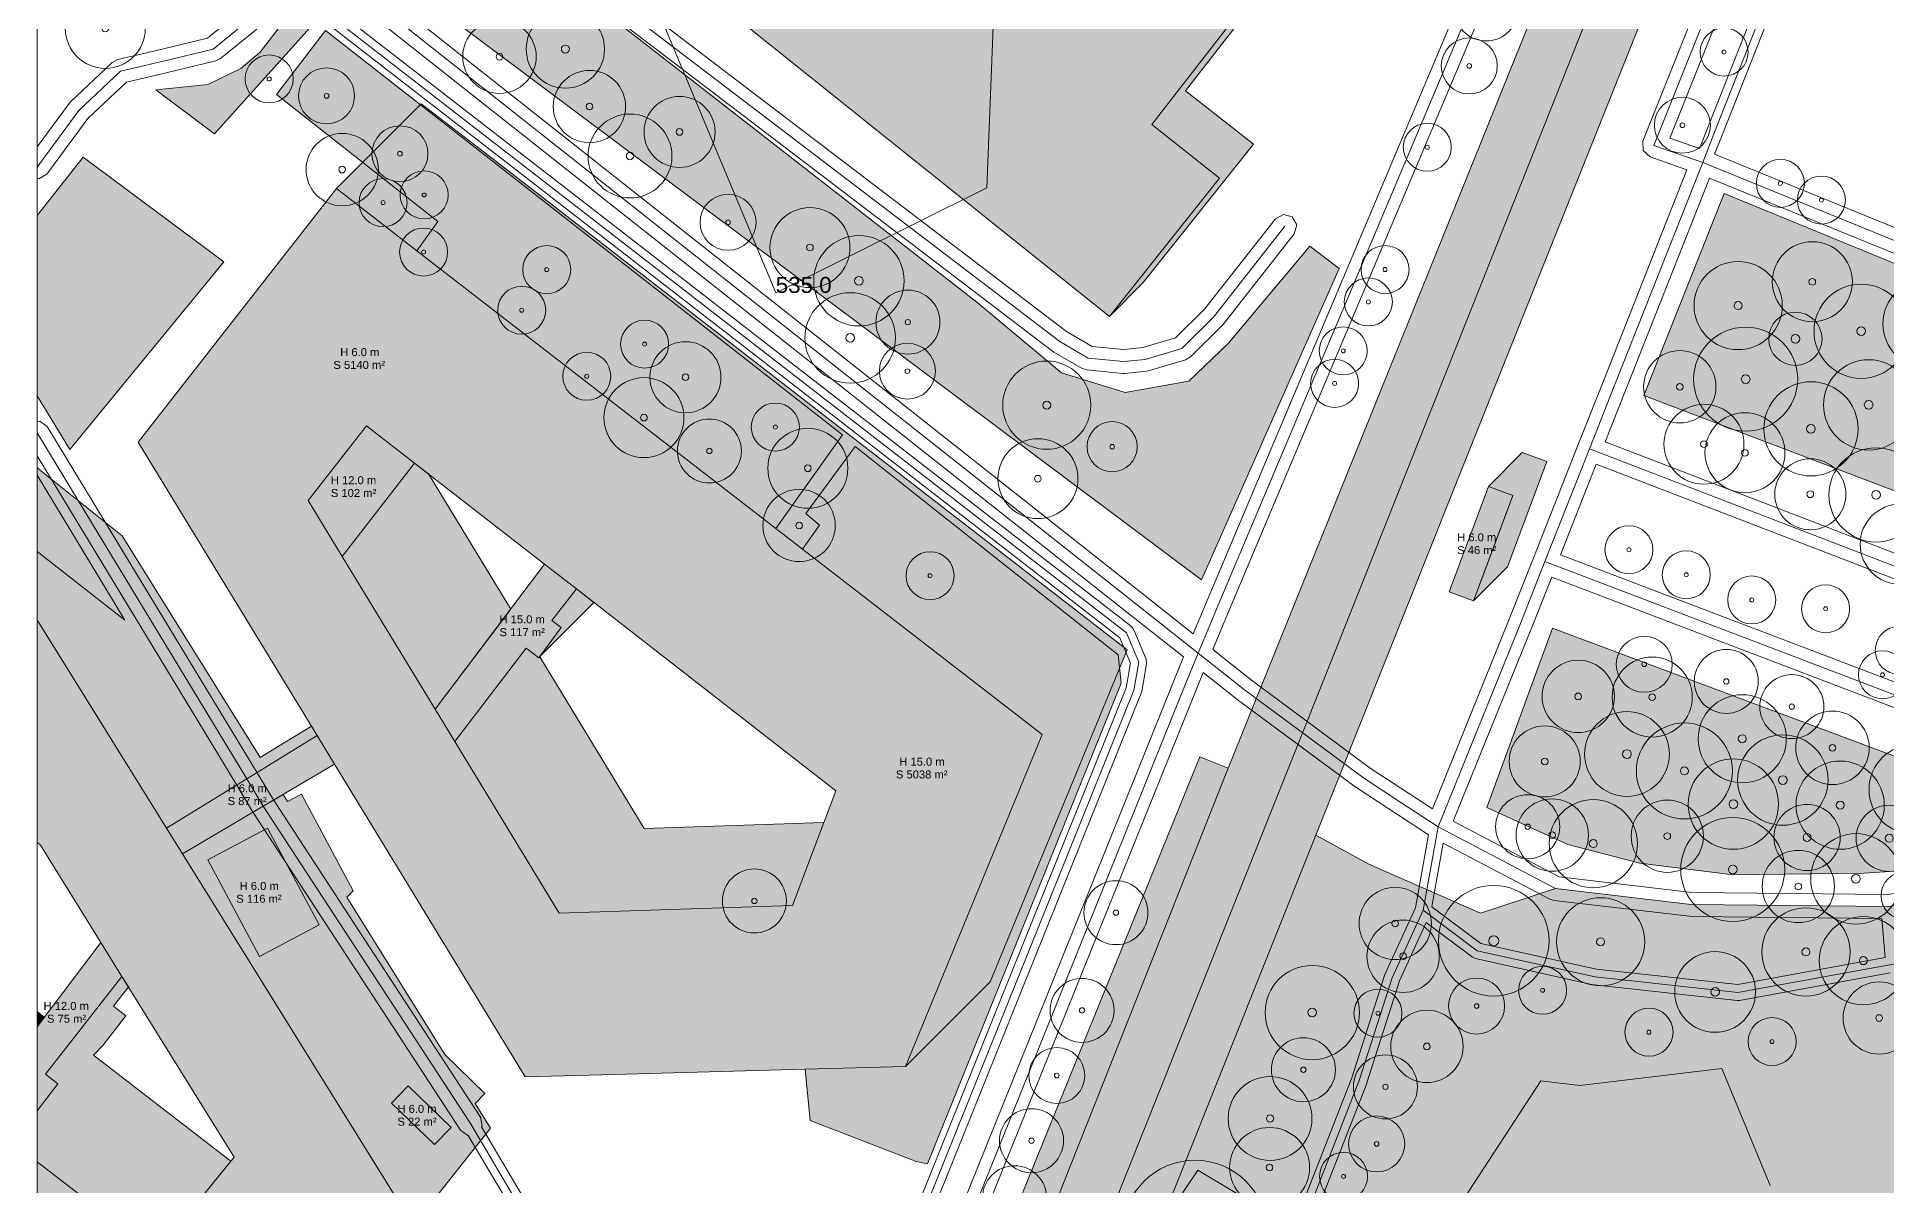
# Model space of a CAD drawing. Header units: metres. Extents: x -4 to 1086, y -7 to 929.
# Drawn here: x 0 to 231.2, y 273.7 to 417.3 of the extents above; entities that cross this region are included whole.
import ezdxf

# ---------------------------------------------------------------- set-up
doc = ezdxf.new("R2010")
doc.units = ezdxf.units.M
doc.header["$MEASUREMENT"] = 0
for name, color, linetype, lineweight, true_color in [('TPX_BUILDING_AREAS_TEXT', 7, 'CONTINUOUS', 0, 0x000000), ('TPX_BUILDING_HEIGHTS_TEXT', 7, 'CONTINUOUS', 0, 0x000000), ('TPX_BUILDINGS', 7, 'CONTINUOUS', 0, 0x000000), ('TPX_BUILDINGS_HATCH', 7, 'CONTINUOUS', 0, 0xf0f0f0), ('TPX_BUILDINGS_SHADOWS_HATCH', 7, 'CONTINUOUS', 0, 0x000000), ('TPX_BUILDINGS_SHADOWS_OUTLINES', 7, 'CONTINUOUS', 0, 0x000000), ('TPX_CONTOUR_LINES_5M', 7, 'CONTINUOUS', 0, 0x969696), ('TPX_CONTOUR_LINES_5M_TEXT', 7, 'CONTINUOUS', 0, 0x000000), ('TPX_FRAME_PROJECT', 7, 'CONTINUOUS', 0, 0x000000), ('TPX_ROADS_AXES', 7, 'CONTINUOUS', 0, 0x323232), ('TPX_ROADS_CONTOURS', 7, 'CONTINUOUS', 0, 0x646464), ('TPX_VEGETATION_GREEN_SPACES', 7, 'CONTINUOUS', 0, 0x58ba48), ('TPX_VEGETATION_GREEN_SPACES_HATCH', 7, 'CONTINUOUS', 0, 0x58ba48), ('TPX_VEGETATION_TREES_INDIVIDUAL', 7, 'CONTINUOUS', 0, 0x136734), ('TPX_WATERWAYS', 7, 'CONTINUOUS', 0, 0x7aafdf), ('TPX_WATERWAYS_HATCH', 7, 'CONTINUOUS', 0, 0x7aafdf)]:
    doc.layers.add(name, color=color, linetype=linetype, lineweight=lineweight, true_color=true_color)
doc.styles.add('TPX_TEXTE', font='arial.ttf')

# ---------------------------------------------------------------- blocks, each defined once
blk = doc.blocks.new('TREETR003_CR035')
at = {"layer": 'TPX_VEGETATION_TREES_INDIVIDUAL'}
for radius in [3.5, 0.292]:
    blk.add_circle((0, 0, 0.04), radius, dxfattribs=at)
blk = doc.blocks.new('TREETR008_CR090')
at = {"layer": 'TPX_VEGETATION_TREES_INDIVIDUAL'}
for radius in [9, 0.75]:
    blk.add_circle((0, 0, 0.04), radius, dxfattribs=at)
blk = doc.blocks.new('TREETR003_CR030')
at = {"layer": 'TPX_VEGETATION_TREES_INDIVIDUAL'}
for radius in [3, 0.25]:
    blk.add_circle((0, 0, 0.04), radius, dxfattribs=at)
blk = doc.blocks.new('TREETR005_CR055')
at = {"layer": 'TPX_VEGETATION_TREES_INDIVIDUAL'}
for radius in [5.51, 0.5]:
    blk.add_circle((0, 0, 0.04), radius, dxfattribs=at)
blk = doc.blocks.new('TREETR004_CR044')
at = {"layer": 'TPX_VEGETATION_TREES_INDIVIDUAL'}
for radius in [4.44, 0.417]:
    blk.add_circle((0, 0, 0.04), radius, dxfattribs=at)
blk = doc.blocks.new('TREETR004_CR046')
at = {"layer": 'TPX_VEGETATION_TREES_INDIVIDUAL'}
for radius in [4.59, 0.417]:
    blk.add_circle((0, 0, 0.04), radius, dxfattribs=at)
blk = doc.blocks.new('TREETR005_CR057')
at = {"layer": 'TPX_VEGETATION_TREES_INDIVIDUAL'}
for radius in [5.65, 0.542]:
    blk.add_circle((0, 0, 0.04), radius, dxfattribs=at)
blk = doc.blocks.new('TREETR006_CR069')
at = {"layer": 'TPX_VEGETATION_TREES_INDIVIDUAL'}
for radius in [6.91, 0.625]:
    blk.add_circle((0, 0, 0.04), radius, dxfattribs=at)
blk = doc.blocks.new('TREETR003_CR031')
at = {"layer": 'TPX_VEGETATION_TREES_INDIVIDUAL'}
for radius in [3.13, 0.292]:
    blk.add_circle((0, 0, 0.04), radius, dxfattribs=at)
blk = doc.blocks.new('TREETR005_CR059')
at = {"layer": 'TPX_VEGETATION_TREES_INDIVIDUAL'}
for radius in [5.89, 0.542]:
    blk.add_circle((0, 0, 0.04), radius, dxfattribs=at)
blk = doc.blocks.new('TREETR005_CR033')
at = {"layer": 'TPX_VEGETATION_TREES_INDIVIDUAL'}
for radius in [3.33, 0.542]:
    blk.add_circle((0, 0, 0.04), radius, dxfattribs=at)
blk = doc.blocks.new('TREETR003_CR040')
at = {"layer": 'TPX_VEGETATION_TREES_INDIVIDUAL'}
for radius in [4, 0.333]:
    blk.add_circle((0, 0, 0.04), radius, dxfattribs=at)
blk = doc.blocks.new('TREETR004_CR050')
at = {"layer": 'TPX_VEGETATION_TREES_INDIVIDUAL'}
for radius in [5, 0.417]:
    blk.add_circle((0, 0, 0.04), radius, dxfattribs=at)
blk = doc.blocks.new('TREETR005_CR053')
at = {"layer": 'TPX_VEGETATION_TREES_INDIVIDUAL'}
for radius in [5.3, 0.542]:
    blk.add_circle((0, 0, 0.04), radius, dxfattribs=at)
blk = doc.blocks.new('TREETR005_CR051')
at = {"layer": 'TPX_VEGETATION_TREES_INDIVIDUAL'}
for radius in [5.05, 0.542]:
    blk.add_circle((0, 0, 0.04), radius, dxfattribs=at)
blk = doc.blocks.new('TREETR005_CR041')
at = {"layer": 'TPX_VEGETATION_TREES_INDIVIDUAL'}
for radius in [4.14, 0.5]:
    blk.add_circle((0, 0, 0.04), radius, dxfattribs=at)
blk = doc.blocks.new('TREETR005_CR052')
at = {"layer": 'TPX_VEGETATION_TREES_INDIVIDUAL'}
for radius in [5.24, 0.458]:
    blk.add_circle((0, 0, 0.04), radius, dxfattribs=at)
blk = doc.blocks.new('TREETR004_CR045')
at = {"layer": 'TPX_VEGETATION_TREES_INDIVIDUAL'}
for radius in [4.52, 0.417]:
    blk.add_circle((0, 0, 0.04), radius, dxfattribs=at)
blk = doc.blocks.new('TREETR005_CR060')
at = {"layer": 'TPX_VEGETATION_TREES_INDIVIDUAL'}
for radius in [6, 0.5]:
    blk.add_circle((0, 0, 0.04), radius, dxfattribs=at)
blk = doc.blocks.new('TREETR005_CR049')
at = {"layer": 'TPX_VEGETATION_TREES_INDIVIDUAL'}
for radius in [4.89, 0.5]:
    blk.add_circle((0, 0, 0.04), radius, dxfattribs=at)
blk = doc.blocks.new('TREETR005_CR065')
at = {"layer": 'TPX_VEGETATION_TREES_INDIVIDUAL'}
for radius in [6.5, 0.542]:
    blk.add_circle((0, 0, 0.04), radius, dxfattribs=at)

msp = doc.modelspace()

# ---------------------------------------------------------------- hatches: boundary and pattern name
at = {"layer": 'TPX_BUILDINGS_HATCH'}
h = msp.add_hatch(color=256, dxfattribs=at)
h.paths.add_polyline_path([(67.94, 463.36), (54.45, 446.09), (134, 382.35), (147.78, 399.65), (139.29, 406.32), (157.02, 429.18), (164.94, 422.52), (177.94, 439.44), (98.76, 502.15), (85.72, 486.03), (87.64, 483.88), (70.67, 461.4), (67.94, 463.36)])
h.paths.add_polyline_path([(92.69, 443.85), (109.83, 465.68), (142.44, 440.31), (125.29, 418.49), (92.69, 443.85)], flags=16)
h = msp.add_hatch(color=256, dxfattribs=at)
h.paths.add_polyline_path([(37.41, 398.34), (12.66, 366.62), (35, 329.93), (37.17, 326.38), (60.99, 287.26), (70.56, 287.52), (95.98, 288.22), (108.51, 288.57), (125.6, 330.06), (95.64, 353.25), (92.33, 355.82), (47.48, 390.55), (37.41, 398.34)])
h.paths.add_polyline_path([(38.14, 352.33), (47.19, 363.99), (63.43, 351.36), (67.4, 348.27), (99.81, 323.03), (94.39, 308.7), (65.26, 307.72), (52.22, 329.19), (49.75, 333.23), (38.14, 352.33)], flags=16)
h = msp.add_hatch(color=256, dxfattribs=at)
h.paths.add_polyline_path([(37.41, 398.34), (12.66, 366.62), (35, 329.93), (37.17, 326.38), (60.99, 287.26), (70.56, 287.52), (95.98, 288.22), (108.51, 288.57), (125.6, 330.06), (95.64, 353.25), (92.33, 355.82), (47.48, 390.55), (37.41, 398.34)])
h.paths.add_polyline_path([(33.88, 359.33), (41.18, 368.68), (47.19, 363.99), (63.43, 351.36), (67.4, 348.27), (99.81, 323.03), (94.39, 308.7), (65.26, 307.72), (52.22, 329.19), (49.75, 333.23), (38.14, 352.33), (33.88, 359.33)], flags=16)
for points in [[(41.18, 368.68), (33.88, 359.33), (38.14, 352.33), (47.19, 363.99), (41.18, 368.68)], [(181.36, 361.08), (176.47, 347.9), (179.51, 346.79), (184.41, 359.95), (181.36, 361.08)], [(63.43, 351.36), (49.75, 333.23), (52.22, 329.19), (61.11, 340.85), (62.69, 339.68), (65.5, 343.45), (64.33, 344.31), (67.4, 348.27), (63.43, 351.36)], [(63.43, 351.36), (49.75, 333.23), (52.22, 329.19), (61.11, 340.85), (62.69, 339.68), (65.5, 343.45), (64.33, 344.31), (67.4, 348.27), (63.43, 351.36)], [(0, 276.64), (0, 249.18), (18.13, 234.97), (46.06, 270.26), (18.17, 315.16), (16.19, 318.35), (0.05, 344.31), (0, 344.35), (0, 316.56), (0.43, 316.24), (7.98, 304.05), (10.59, 299.84), (24.62, 277.23), (14.84, 265.19), (0, 276.64)], [(0, 276.64), (0, 249.18), (18.13, 234.97), (46.06, 270.26), (18.17, 315.16), (16.19, 318.35), (0.05, 344.31), (0, 344.35), (0, 316.56), (0.43, 316.24), (7.98, 304.05), (10.59, 299.84), (24.62, 277.23), (14.84, 265.19), (0, 276.64)], [(26.23, 324.53), (16.19, 318.35), (18.17, 315.16), (28.27, 321.13), (37.17, 326.38), (35, 329.93), (26.23, 324.53)], [(26.23, 324.53), (16.19, 318.35), (18.17, 315.16), (28.27, 321.13), (37.17, 326.38), (35, 329.93), (26.23, 324.53)], [(28.79, 318.37), (21.35, 314.41), (27.8, 302.31), (35.25, 306.27), (28.79, 318.37)], [(0, 293.52), (0, 283.01), (2.61, 286.42), (1.06, 287.61), (10.59, 299.84), (7.98, 304.05), (0, 293.52)], [(0, 293.52), (0, 283.01), (2.61, 286.42), (1.06, 287.61), (10.59, 299.84), (7.98, 304.05), (0, 293.52)], [(46.38, 286.14), (44.3, 284), (49.67, 278.81), (51.74, 280.95), (46.38, 286.14)]]:
    msp.add_hatch(color=256, dxfattribs=at).paths.add_polyline_path(points)
at = {"layer": 'TPX_BUILDINGS_SHADOWS_HATCH'}
for points in [[(137.71, 387.01), (134, 382.35), (138.24, 386.59), (152.03, 403.89), (143.53, 410.56), (157.59, 428.69), (157.02, 429.18), (139.29, 406.32), (147.78, 399.65), (137.71, 387.01)], [(48.02, 408.94), (37.41, 398.34), (47.48, 390.55), (92.33, 355.82), (95.64, 353.25), (125.6, 330.06), (108.51, 288.57), (119.11, 299.17), (136.21, 340.66), (106.25, 363.86), (102.94, 366.43), (58.09, 401.16), (48.02, 408.94)], [(181.41, 351.89), (179.51, 346.79), (183.75, 351.03), (188.65, 364.19), (185.6, 365.32), (181.36, 361.08), (184.41, 359.95), (181.41, 351.89)], [(0, 363.4), (0, 344.35), (0.05, 344.31), (16.19, 318.35), (26.23, 324.53), (35, 329.93), (34.28, 331.11), (30.47, 328.77), (27.9, 327.18), (26.79, 328.95), (10.66, 354.91), (0, 363.4)], [(47.19, 363.99), (38.14, 352.33), (49.75, 333.23), (59.19, 345.75), (48.92, 362.65), (47.19, 363.99)], [(61.11, 340.85), (52.22, 329.19), (65.26, 307.72), (94.39, 308.7), (98.32, 319.08), (75.87, 318.33), (62.82, 339.79), (62.91, 339.91), (69.58, 346.58), (67.4, 348.27), (64.33, 344.31), (65.5, 343.45), (62.69, 339.68), (61.11, 340.85)], [(0, 283.01), (0, 276.64), (14.84, 265.19), (24.22, 276.75), (7.05, 289.99), (8.24, 291.18), (11.1, 294.91), (9.54, 296.1), (11.42, 298.51), (10.59, 299.84), (1.06, 287.61), (2.61, 286.42), (0, 283.01)], [(0, 295.43), (0, 293.52), (0.91, 294.72), (0, 295.43)]]:
    msp.add_hatch(color=256, dxfattribs=at).paths.add_polyline_path(points)
h = msp.add_hatch(color=256, dxfattribs=at)
h.paths.add_polyline_path([(21.83, 239.64), (18.13, 234.97), (28.74, 245.57), (56.67, 280.86), (54.76, 283.93), (55.98, 285.2), (50.96, 290.05), (38.72, 309.75), (39.49, 310.51), (33.04, 322.61), (31.3, 321.69), (30.75, 322.59), (28.27, 321.13), (18.17, 315.16), (46.06, 270.26), (21.83, 239.64)])
h.paths.add_polyline_path([(21.35, 314.41), (28.79, 318.37), (35.25, 306.27), (27.8, 302.31), (21.35, 314.41)], flags=16)
h.paths.add_polyline_path([(44.3, 284), (46.38, 286.14), (51.74, 280.95), (49.67, 278.81), (44.3, 284)], flags=16)
at = {"layer": 'TPX_VEGETATION_GREEN_SPACES_HATCH'}
for points in [[(51.13, 435.84), (41, 432.01), (41.2, 427.51), (145.5, 349.4), (162.7, 388.33), (159.05, 391.11), (148.84, 378.96), (143.92, 374.27), (135.99, 372.82), (128.01, 375.28), (117.45, 384.14), (51.13, 435.84)], [(21.35, 411.33), (14.85, 410.66), (22.18, 405.16), (34.85, 419.27), (32.79, 420.02), (30.56, 418.86), (27.88, 415.37), (25.49, 413.34), (21.35, 411.33)], [(36.06, 418.1), (29.94, 410.11), (50.07, 394.2), (47.48, 390.55), (92.33, 355.82), (100.66, 367.54), (36.06, 418.1)], [(0, 394.97), (0, 372.4), (4.1, 365.7), (23.35, 389.15), (5.77, 402.25), (0, 394.97)], [(189.37, 343.37), (181.18, 320.96), (191.27, 316.34), (200.28, 313.99), (211.94, 312.55), (228.32, 312.72), (243.11, 313.69), (265.99, 318), (275.64, 320.87), (292.88, 363.99), (210.82, 397.72), (200.8, 372.46), (277.36, 343.34), (274.37, 334.87), (266.57, 337.87), (261.58, 323.8), (258.03, 325.15), (255.68, 318.53), (189.37, 343.37)], [(97.78, 356.25), (95.64, 353.25), (125.6, 330.06), (108.51, 288.57), (95.98, 288.22), (96.6, 281.8), (109.85, 276.67), (111.26, 276.41), (135.46, 336.48), (135.11, 340.05), (102.25, 366.1), (96.06, 357.71), (97.78, 356.25)], [(0, 362.48), (0, 352.96), (10.98, 344.37), (0, 362.48)], [(0, 26.12), (0, 6.68), (18.1, 25.17), (23.49, 30.09), (24.86, 31.35), (42.51, 60.21), (54.87, 88.09), (60.82, 103.94), (148.83, 325.85), (145.31, 327.3), (57.04, 110.09), (50.6, 92.38), (45.13, 83.99), (12.37, 41.35), (0, 26.12)], [(150.84, 166.78), (119.97, 109.17), (122.46, 83.55), (130.16, 92.27), (154.74, 120.07), (170.86, 166.84), (171.46, 176.04), (177.68, 182.36), (184.82, 177.44), (192.77, 175.07), (197.31, 167.87), (193.1, 156.92), (205.76, 164.72), (201.56, 181.62), (196.83, 198.02), (189.95, 202.68), (193.85, 208.01), (188.84, 220.33), (187.36, 227.24), (200.23, 230.95), (208.41, 227.29), (203.72, 219.93), (208.83, 217.58), (220.39, 218.23), (227.83, 216.63), (218.19, 229.76), (210.83, 237.74), (209.58, 242.86), (211.41, 245.91), (220.43, 248.38), (215.64, 258.13), (209.3, 266.12), (216.56, 273.71), (210.54, 288.33), (192.8, 286.21), (187.93, 286.76), (178.28, 272.04), (170.21, 260.1), (167.79, 249.14), (162.59, 241.53), (155.34, 235.47), (157.01, 222.16), (153.63, 217.34), (165.39, 212.12), (172.06, 212.31), (176.09, 203.58), (169.58, 194.2), (160.33, 193.26), (168.46, 183.48), (166.05, 173.79), (150.84, 166.78)]]:
    msp.add_hatch(color=256, dxfattribs=at).paths.add_polyline_path(points)
h = msp.add_hatch(color=256, dxfattribs=at)
h.paths.add_polyline_path([(33.89, 10.91), (33.34, 3.55), (34.02, 0), (49.48, 0), (50.03, 0.4), (61.23, 7.98), (74.56, 11.59), (91.82, 48.46), (104.25, 65.93), (115.27, 64.79), (115.67, 53.43), (105.24, 37.05), (117.06, 11.13), (120.79, 7.07), (126.58, 5.03), (136.67, 7.75), (149.86, 12.48), (167.92, 20.99), (293.88, 29.68), (286.66, 99.9), (287.17, 111.39), (288.47, 121.36), (291.24, 130.22), (295.99, 137.79), (386.21, 257.79), (392.54, 261.86), (356.25, 287.93), (337.35, 301.35), (318.81, 309.95), (299.24, 314.53), (275.88, 315.77), (263.65, 313.74), (231.38, 308.56), (206.68, 308.84), (189.75, 310.81), (180.38, 307.75), (166.44, 313.86), (159.79, 317.5), (102.89, 174.98), (64.45, 80.17), (55.82, 59.81), (54.46, 54.17), (47.94, 38.05), (40.51, 23.37), (39.78, 21.99), (33.89, 10.91)])
h.paths.add_polyline_path([(119.97, 109.17), (150.84, 166.78), (166.05, 173.79), (168.46, 183.48), (160.33, 193.26), (169.58, 194.2), (176.09, 203.58), (172.06, 212.31), (165.39, 212.12), (153.63, 217.34), (157.01, 222.16), (155.34, 235.47), (162.59, 241.53), (167.79, 249.14), (170.21, 260.1), (178.28, 272.04), (187.93, 286.76), (192.8, 286.21), (210.54, 288.33), (216.56, 273.71), (209.3, 266.12), (215.64, 258.13), (220.43, 248.38), (211.41, 245.91), (209.58, 242.86), (210.83, 237.74), (218.19, 229.76), (227.83, 216.63), (220.39, 218.23), (208.83, 217.58), (203.72, 219.93), (208.41, 227.29), (200.23, 230.95), (187.36, 227.24), (188.84, 220.33), (193.85, 208.01), (189.95, 202.68), (196.83, 198.02), (201.56, 181.62), (205.76, 164.72), (193.1, 156.92), (197.31, 167.87), (192.77, 175.07), (184.82, 177.44), (177.68, 182.36), (171.46, 176.04), (170.86, 166.84), (154.74, 120.07), (130.16, 92.27), (122.46, 83.55), (119.97, 109.17)], flags=16)
at = {"layer": 'TPX_WATERWAYS_HATCH'}
msp.add_hatch(color=256, dxfattribs=at).paths.add_polyline_path([(42.51, 60.21), (24.86, 31.35), (36.45, 25.45), (40.51, 23.37), (47.94, 38.05), (54.46, 54.17), (55.82, 59.81), (64.45, 80.17), (102.89, 174.98), (159.79, 317.5), (176.97, 360.53), (316.23, 709), (316.62, 714.91), (320.37, 723.45), (312.43, 726.69), (307.37, 718.47), (148.83, 325.85), (60.82, 103.94), (54.87, 88.09), (42.51, 60.21)])

# ---------------------------------------------------------------- linework, layer by layer
at = {"layer": 'TPX_BUILDINGS', "elevation": 0.04}
for points in [[(67.94, 463.36), (54.45, 446.09), (134, 382.35), (147.78, 399.65), (139.29, 406.32), (157.02, 429.18), (164.94, 422.52), (177.94, 439.44), (98.76, 502.15), (85.72, 486.03), (87.64, 483.88), (70.67, 461.4)], [(37.41, 398.34), (12.66, 366.62), (35, 329.93), (37.17, 326.38), (60.99, 287.26), (70.56, 287.52), (95.98, 288.22), (108.51, 288.57), (125.6, 330.06), (95.64, 353.25), (92.33, 355.82), (47.48, 390.55)], [(37.41, 398.34), (12.66, 366.62), (35, 329.93), (37.17, 326.38), (60.99, 287.26), (70.56, 287.52), (95.98, 288.22), (108.51, 288.57), (125.6, 330.06), (95.64, 353.25), (92.33, 355.82), (47.48, 390.55)], [(41.18, 368.68), (33.88, 359.33), (38.14, 352.33), (47.19, 363.99)], [(33.88, 359.33), (41.18, 368.68), (47.19, 363.99), (63.43, 351.36), (67.4, 348.27), (99.81, 323.03), (94.39, 308.7), (65.26, 307.72), (52.22, 329.19), (49.75, 333.23), (38.14, 352.33)], [(38.14, 352.33), (47.19, 363.99), (63.43, 351.36), (67.4, 348.27), (99.81, 323.03), (94.39, 308.7), (65.26, 307.72), (52.22, 329.19), (49.75, 333.23)], [(181.36, 361.08), (176.47, 347.9), (179.51, 346.79), (184.41, 359.95)], [(63.43, 351.36), (49.75, 333.23), (52.22, 329.19), (61.11, 340.85), (62.69, 339.68), (65.5, 343.45), (64.33, 344.31), (67.4, 348.27)], [(63.43, 351.36), (49.75, 333.23), (52.22, 329.19), (61.11, 340.85), (62.69, 339.68), (65.5, 343.45), (64.33, 344.31), (67.4, 348.27)], [(0, 276.64), (0, 249.18), (18.13, 234.97), (46.06, 270.26), (18.17, 315.16), (16.19, 318.35), (0.05, 344.31), (0, 344.35), (0, 316.56), (0.43, 316.24), (7.98, 304.05), (10.59, 299.84), (24.62, 277.23), (14.84, 265.19)], [(0, 276.64), (0, 249.18), (18.13, 234.97), (46.06, 270.26), (18.17, 315.16), (16.19, 318.35), (0.05, 344.31), (0, 344.35), (0, 316.56), (0.43, 316.24), (7.98, 304.05), (10.59, 299.84), (24.62, 277.23), (14.84, 265.19)], [(26.23, 324.53), (16.19, 318.35), (18.17, 315.16), (28.27, 321.13), (37.17, 326.38), (35, 329.93)], [(26.23, 324.53), (16.19, 318.35), (18.17, 315.16), (28.27, 321.13), (37.17, 326.38), (35, 329.93)], [(28.79, 318.37), (21.35, 314.41), (27.8, 302.31), (35.25, 306.27)], [(0, 293.52), (0, 283.01), (2.61, 286.42), (1.06, 287.61), (10.59, 299.84), (7.98, 304.05)], [(0, 293.52), (0, 283.01), (2.61, 286.42), (1.06, 287.61), (10.59, 299.84), (7.98, 304.05)], [(46.38, 286.14), (44.3, 284), (49.67, 278.81), (51.74, 280.95)]]:
    msp.add_lwpolyline(points, close=True, dxfattribs=at)
at = {"layer": 'TPX_BUILDINGS_SHADOWS_OUTLINES', "elevation": 0.04}
for points in [[(137.71, 387.01), (134, 382.35), (138.24, 386.59), (152.03, 403.89), (143.53, 410.56), (157.59, 428.69), (157.02, 429.18), (139.29, 406.32), (147.78, 399.65)], [(48.02, 408.94), (37.41, 398.34), (47.48, 390.55), (92.33, 355.82), (95.64, 353.25), (125.6, 330.06), (108.51, 288.57), (119.11, 299.17), (136.21, 340.66), (106.25, 363.86), (102.94, 366.43), (58.09, 401.16)], [(181.41, 351.89), (179.51, 346.79), (183.75, 351.03), (188.65, 364.19), (185.6, 365.32), (181.36, 361.08), (184.41, 359.95)], [(0, 363.4), (0, 344.35), (0.05, 344.31), (16.19, 318.35), (26.23, 324.53), (35, 329.93), (34.28, 331.11), (30.47, 328.77), (27.9, 327.18), (26.79, 328.95), (10.66, 354.91)], [(47.19, 363.99), (38.14, 352.33), (49.75, 333.23), (59.19, 345.75), (48.92, 362.65)], [(61.11, 340.85), (52.22, 329.19), (65.26, 307.72), (94.39, 308.7), (98.32, 319.08), (75.87, 318.33), (62.82, 339.79), (62.91, 339.91), (69.58, 346.58), (67.4, 348.27), (64.33, 344.31), (65.5, 343.45), (62.69, 339.68)], [(21.83, 239.64), (18.13, 234.97), (28.74, 245.57), (56.67, 280.86), (54.76, 283.93), (55.98, 285.2), (50.96, 290.05), (38.72, 309.75), (39.49, 310.51), (33.04, 322.61), (31.3, 321.69), (30.75, 322.59), (28.27, 321.13), (18.17, 315.16), (46.06, 270.26)], [(21.35, 314.41), (28.79, 318.37), (35.25, 306.27), (27.8, 302.31)], [(0, 283.01), (0, 276.64), (14.84, 265.19), (24.22, 276.75), (7.05, 289.99), (8.24, 291.18), (11.1, 294.91), (9.54, 296.1), (11.42, 298.51), (10.59, 299.84), (1.06, 287.61), (2.61, 286.42)], [(0, 295.43), (0, 293.52), (0.91, 294.72)], [(44.3, 284), (46.38, 286.14), (51.74, 280.95), (49.67, 278.81)]]:
    msp.add_lwpolyline(points, close=True, dxfattribs=at)
at = {"layer": 'TPX_CONTOUR_LINES_5M', "elevation": 0.05}
for points in [[(92.31, 484.48), (74.49, 463.21), (72.3, 433.33), (92.31, 385.28), (118.68, 398.41), (121.22, 463.21), (92.31, 484.48)], [(570.36, 433.33), (604.29, 343.67), (595.77, 313.79), (567.03, 302.97), (540.65, 260.84), (514.28, 276.24), (437.57, 283.9), (276.92, 125.76), (239.56, 194.25), (224.17, 208.34), (197.8, 206.92), (181.13, 254.02), (145.05, 275.59), (110.53, 224.13), (171.43, 200.39), (197.8, 168.04), (197.8, 139.28), (171.43, 134.47), (145.05, 158.29), (109.11, 104.6), (107.72, 44.83), (92.31, 30.8), (39.56, 22), (0, 29)]]:
    msp.add_lwpolyline(points, dxfattribs=at)
at = {"layer": 'TPX_FRAME_PROJECT', "elevation": 0}
msp.add_lwpolyline([(0, 0), (1081.31, 0), (1081.31, 926.42), (0, 926.42)], close=True, dxfattribs=at)
at = {"layer": 'TPX_ROADS_AXES', "elevation": 0.03}
for points in [[(247.74, 717.59), (233.97, 698.84), (202.85, 658.52), (158.2, 600.67), (105.94, 537.1), (93.07, 519.28), (53.34, 468.65), (49.17, 462.63), (47.52, 457.95), (46.39, 453.77), (45.7, 449.09), (44.09, 443.06), (39.42, 435.26), (33.69, 428.38), (30.67, 424.61), (26.51, 419.42), (22, 415.77), (15.97, 414.28), (10.43, 413.02), (5.23, 408.09), (0, 401.01)], [(202.05, 403.71), (249.46, 522.34), (279.44, 597.39), (315.78, 688.34), (321.05, 687.02)], [(208.14, 401.6), (209.55, 405.18), (255.02, 520.25), (284.07, 592.4), (285.18, 595.14)], [(145.08, 340.25), (147.6, 346.23), (187.52, 440.97), (202.91, 480.53), (206.38, 485.57)], [(145.08, 340.25), (137.11, 346.56), (33.69, 428.38), (20.66, 437.51), (5.54, 448.64), (0.07, 452.65)], [(2.15, 444.28), (26.44, 427.87), (30.67, 424.61), (136.14, 342.79), (137.67, 339.1), (137.05, 335.62), (108.23, 263.96), (101.37, 246.9), (96.58, 234.9), (85.98, 208.32), (68.22, 163.84), (62.5, 149.49), (55.66, 133.59), (52.15, 125.38), (43.39, 105.73), (41.13, 101.57), (39.02, 98.12), (36.42, 92.96), (33.09, 86.85), (0, 43.48)], [(155.92, 393.61), (147.02, 382.26), (143.07, 378.35), (138.48, 376.97), (135.77, 376.71), (131.37, 377.14), (127.82, 379.19), (44.09, 443.06)], [(208.14, 401.6), (202.05, 403.71)], [(175.08, 318.53), (185.36, 343.95), (188.42, 351.69), (193.99, 365.8), (197.17, 373.84), (208.14, 401.6), (282.07, 371.46), (296.69, 365.5)], [(0, 367.8), (26.23, 324.53), (28.27, 321.13), (54.16, 281.43)], [(282.66, 331.68), (274.37, 334.87), (266.57, 337.87), (193.99, 365.8)], [(188.42, 351.69), (253.32, 326.95), (258.03, 325.15), (261.58, 323.8), (266.57, 337.87)], [(0, 31.63), (3.34, 35.56), (13.59, 50.36), (43.94, 94.29), (50.4, 108.02), (59.47, 131.37), (113.38, 261.62), (143.11, 335.37), (145.08, 340.25)], [(275.88, 315.77), (263.65, 313.74), (231.38, 308.56), (206.68, 308.84), (189.75, 310.81), (175.08, 318.53), (170.41, 321.59), (165.74, 324.65), (150.87, 335.67), (145.08, 340.25)], [(158.09, 268.58), (165.23, 286.83), (169.33, 299.65), (173.2, 308.1), (175.08, 318.53)], [(232.2, 301.39), (212.55, 297.81), (194.69, 299.77), (179.97, 303.02), (173.2, 308.1)], [(54.16, 281.43), (62.92, 266.61)]]:
    msp.add_lwpolyline(points, dxfattribs=at)
at = {"layer": 'TPX_ROADS_CONTOURS', "elevation": 0.03}
for points in [[(247.69, 521.94), (200.66, 404.26), (200.69, 403.08), (201.56, 402.29), (206.17, 400.69), (195.78, 374.39), (192.6, 366.35), (187.02, 352.24), (183.97, 344.5), (174.38, 320.79), (166.6, 325.88), (151.78, 336.86), (146.91, 340.72), (148.98, 345.64), (188.91, 440.39)], [(44.52, 440.85), (126.91, 378), (127.07, 377.89), (130.62, 375.84), (131.23, 375.65), (135.63, 375.22), (135.92, 375.22), (138.63, 375.48), (138.91, 375.54), (143.5, 376.91), (144.13, 377.28), (148.08, 381.19), (148.21, 381.33), (157.1, 392.68), (157.41, 393.79), (156.85, 394.79), (155.74, 395.1), (154.74, 394.53), (145.9, 383.26), (142.28, 379.68), (138.19, 378.45), (135.77, 378.22), (131.84, 378.6), (128.65, 380.44), (45.8, 443.65)], [(185.71, 440.52), (146.22, 346.81), (144.46, 342.66), (138.04, 347.74), (35.83, 428.6)], [(31.23, 422.91), (135.32, 342.16), (136.63, 338.98), (136.09, 335.9), (107.69, 265.3)], [(25.44, 420.49), (21.31, 417.14), (15.62, 415.74), (10.1, 414.48), (9.4, 414.11), (4.2, 409.18), (4.02, 408.98), (0, 403.54), (0, 399.59), (0.22, 399.53), (1.21, 400.12), (6.36, 407.09), (11.17, 411.65), (16.3, 412.82), (22.35, 414.31), (22.94, 414.6), (27.45, 418.26)], [(63.31, 267.92), (55.56, 281.02), (55.63, 281.12), (55.42, 282.25), (29.54, 321.92), (27.51, 325.3), (1.28, 368.58), (0.36, 369.26), (0, 369.21), (0, 364.91), (24.95, 323.75), (26.98, 320.35), (27.01, 320.31), (52.91, 280.61), (53.85, 279.96), (53.87, 279.96), (61.61, 266.88)], [(114.77, 261.06), (144.5, 334.81), (145.72, 337.83), (149.93, 334.49), (149.97, 334.46), (164.85, 323.44), (164.92, 323.4), (173.88, 317.52), (172.24, 308.4), (168.42, 300.07), (168.38, 299.96), (164.28, 287.16), (157.16, 268.95)], [(159.05, 268.28), (166.16, 286.46), (166.18, 286.52), (170.26, 299.29), (173.59, 306.55), (179.37, 302.22), (179.75, 302.05), (194.47, 298.79), (194.58, 298.77), (212.44, 296.82), (212.73, 296.83), (231.58, 300.26)]]:
    msp.add_lwpolyline(points, dxfattribs=at)
for points in [[(204.03, 404.61), (250.49, 520.88), (253.72, 519.67), (208.62, 405.54), (207.74, 403.32)], [(209.62, 402.62), (210.48, 404.81), (255.59, 518.96), (275.92, 511.16), (281.81, 508.91), (308.39, 498.73), (288.28, 448.7), (270.8, 455.61), (270.04, 455.6), (269.51, 455.05), (269.52, 454.28), (270.07, 453.75), (288.07, 446.63), (299.21, 418.11), (294.67, 406.46), (275.27, 414.04), (274.51, 414.02), (273.98, 413.47), (273.99, 412.71), (274.55, 412.18), (293.94, 404.6), (282.9, 376.32), (281.69, 373.24)], [(32.48, 424.47), (33.93, 426.28), (136.18, 345.38), (143.27, 339.78), (141.72, 335.94), (112.39, 263.17), (109.52, 264.48), (137.98, 335.25), (138.04, 335.45), (138.65, 338.92), (138.59, 339.48), (137.07, 343.17), (136.76, 343.58)], [(195.94, 366.66), (198.57, 373.29), (208.98, 399.64), (281.51, 370.07), (294.73, 364.68), (284.73, 340.59), (281.83, 333.6), (274.91, 336.27), (267.11, 339.27)], [(190.37, 352.55), (194.84, 363.87), (264.67, 337), (260.68, 325.75), (253.86, 328.35)], [(176.98, 319.23), (186.75, 343.39), (189.27, 349.76), (252.79, 325.55), (261.05, 322.4), (262.21, 322.44), (263, 323.3), (267.47, 335.92), (273.83, 333.47), (280.67, 330.84), (278.74, 326.3), (274.83, 317.11), (263.41, 315.22), (231.27, 310.06), (206.78, 310.34), (190.2, 312.27)], [(174.3, 308.53), (175.73, 316.49), (189.05, 309.48), (189.58, 309.32), (206.51, 307.35), (206.67, 307.34), (230.51, 307.07), (230.96, 302.18), (212.52, 298.82), (194.85, 300.75), (180.4, 303.95)]]:
    msp.add_lwpolyline(points, close=True, dxfattribs=at)
at = {"layer": 'TPX_VEGETATION_GREEN_SPACES', "elevation": 0}
for points in [[(51.13, 435.84), (41, 432.01), (41.2, 427.51), (145.5, 349.4), (162.7, 388.33), (159.05, 391.11), (148.84, 378.96), (143.92, 374.27), (135.99, 372.82), (128.01, 375.28), (117.45, 384.14)], [(21.35, 411.33), (14.85, 410.66), (22.18, 405.16), (34.85, 419.27), (32.79, 420.02), (30.56, 418.86), (27.88, 415.37), (25.49, 413.34)], [(36.06, 418.1), (29.94, 410.11), (50.07, 394.2), (47.48, 390.55), (92.33, 355.82), (100.66, 367.54)], [(0, 394.97), (0, 372.4), (4.1, 365.7), (23.35, 389.15), (5.77, 402.25)], [(189.37, 343.37), (181.18, 320.96), (191.27, 316.34), (200.28, 313.99), (211.94, 312.55), (228.32, 312.72), (243.11, 313.69), (265.99, 318), (275.64, 320.87), (292.88, 363.99), (210.82, 397.72), (200.8, 372.46), (277.36, 343.34), (274.37, 334.87), (266.57, 337.87), (261.58, 323.8), (258.03, 325.15), (255.68, 318.53)], [(97.78, 356.25), (95.64, 353.25), (125.6, 330.06), (108.51, 288.57), (95.98, 288.22), (96.6, 281.8), (109.85, 276.67), (111.26, 276.41), (135.46, 336.48), (135.11, 340.05), (102.25, 366.1), (96.06, 357.71)], [(0, 362.48), (0, 352.96), (10.98, 344.37)], [(0, 26.12), (0, 6.68), (18.1, 25.17), (23.49, 30.09), (24.86, 31.35), (42.51, 60.21), (54.87, 88.09), (60.82, 103.94), (148.83, 325.85), (145.31, 327.3), (57.04, 110.09), (50.6, 92.38), (45.13, 83.99), (12.37, 41.35)]]:
    msp.add_lwpolyline(points, close=True, dxfattribs=at)
for points in [[(231.38, 308.56), (206.68, 308.84), (189.75, 310.81), (180.38, 307.75), (166.44, 313.86), (159.79, 317.5), (102.89, 174.98)], [(216.56, 273.71), (210.54, 288.33), (192.8, 286.21), (187.93, 286.76), (178.28, 272.04)], [(178.28, 272.04), (187.93, 286.76), (192.8, 286.21), (210.54, 288.33), (216.56, 273.71)]]:
    msp.add_lwpolyline(points, dxfattribs=at)
at = {"layer": 'TPX_WATERWAYS', "elevation": 0.01}
msp.add_lwpolyline([(398.47, 926.42), (371.08, 866.39), (328.74, 759.36), (162.28, 340.7), (108.52, 206.01), (55.4, 72.94), (36.45, 25.45)], dxfattribs=at)
msp.add_lwpolyline([(42.51, 60.21), (24.86, 31.35), (36.45, 25.45), (40.51, 23.37), (47.94, 38.05), (54.46, 54.17), (55.82, 59.81), (64.45, 80.17), (102.89, 174.98), (159.79, 317.5), (176.97, 360.53), (316.23, 709), (316.62, 714.91), (320.37, 723.45), (312.43, 726.69), (307.37, 718.47), (148.83, 325.85), (60.82, 103.94), (54.87, 88.09)], close=True, dxfattribs=at)

# ---------------------------------------------------------------- block references
at = {"layer": 'TPX_VEGETATION_TREES_INDIVIDUAL'}
for name, p in [('TREETR004_CR050', (8.53, 418.36, 0.04)), ('TREETR003_CR040', (181.09, 420.79, 0.04)), ('TREETR004_CR046', (57.79, 414.82, 0.04)), ('TREETR005_CR049', (66.02, 415.77, 0.04)), ('TREETR003_CR035', (178.97, 413.66, 0.04)), ('TREETR003_CR030', (210.82, 415.4, 0.04)), ('TREETR003_CR030', (29.01, 412.03, 0.04)), ('TREETR003_CR035', (36.18, 409.92, 0.04)), ('TREETR004_CR045', (69.03, 408.58, 0.04)), ('TREETR004_CR044', (80.29, 405.41, 0.04)), ('TREETR003_CR035', (205.6, 406.25, 0.04)), ('TREETR005_CR052', (74.1, 402.4, 0.04)), ('TREETR004_CR045', (38.14, 400.7, 0.04)), ('TREETR003_CR035', (45.35, 402.68, 0.04)), ('TREETR003_CR030', (173.73, 403.49, 0.04)), ('TREETR003_CR030', (48.38, 397.54, 0.04)), ('TREETR003_CR030', (217.85, 398.98, 0.04)), ('TREETR003_CR030', (43.24, 396.57, 0.04)), ('TREETR003_CR030', (222.97, 396.89, 0.04)), ('TREETR003_CR035', (86.35, 394.11, 0.04)), ('TREETR004_CR050', (96.59, 390.95, 0.04)), ('TREETR003_CR030', (48.31, 390.39, 0.04)), ('TREETR003_CR030', (63.7, 388.2, 0.04)), ('TREETR005_CR057', (102.71, 386.8, 0.04)), ('TREETR003_CR030', (168.45, 388.21, 0.04)), ('TREETR004_CR050', (221.84, 386.68, 0.04)), ('TREETR005_CR055', (212.57, 383.7, 0.04)), ('TREETR003_CR030', (60.57, 383.12, 0.04)), ('TREETR003_CR030', (166.36, 384.15, 0.04)), ('TREETR005_CR059', (227.94, 380.49, 0.04)), ('TREETR005_CR055', (236.17, 381.43, 0.04)), ('TREETR005_CR057', (101.61, 379.66, 0.04)), ('TREETR003_CR040', (108.82, 381.63, 0.04)), ('TREETR003_CR030', (75.93, 378.88, 0.04)), ('TREETR005_CR033', (219.72, 379.55, 0.04)), ('TREETR004_CR044', (81.03, 374.74, 0.04)), ('TREETR003_CR030', (163.22, 378.04, 0.04)), ('TREETR005_CR065', (213.51, 374.5, 0.04)), ('TREETR003_CR030', (68.7, 374.86, 0.04)), ('TREETR003_CR035', (108.76, 375.5, 0.04)), ('TREETR003_CR030', (162.15, 373.97, 0.04)), ('TREETR004_CR045', (205.28, 373.55, 0.04)), ('TREETR005_CR057', (228.88, 371.28, 0.04)), ('TREETR004_CR050', (75.84, 369.69, 0.04)), ('TREETR005_CR055', (126.18, 371.25, 0.04)), ('TREETR005_CR059', (221.67, 368.29, 0.04)), ('TREETR003_CR030', (92.26, 368.51, 0.04)), ('TREETR004_CR050', (208.3, 366.37, 0.04)), ('TREETR004_CR050', (213.42, 365.3, 0.04)), ('TREETR003_CR040', (84.02, 365.52, 0.04)), ('TREETR004_CR050', (96.32, 363.36, 0.04)), ('TREETR003_CR031', (134.35, 366.06, 0.04)), ('TREETR004_CR050', (125.07, 362.06, 0.04)), ('TREETR005_CR059', (229.8, 360.03, 0.04)), ('TREETR004_CR044', (221.59, 360.11, 0.04)), ('TREETR004_CR045', (95.23, 356.21, 0.04)), ('TREETR004_CR050', (232.82, 353.87, 0.04)), ('TREETR003_CR030', (198.93, 353.18, 0.04)), ('TREETR003_CR030', (111.6, 349.93, 0.04)), ('TREETR003_CR030', (206.09, 350.04, 0.04)), ('TREETR003_CR030', (214.27, 346.9, 0.04)), ('TREETR003_CR030', (223.5, 345.79, 0.04)), ('TREETR003_CR035', (200.84, 338.85, 0.04)), ('TREETR003_CR030', (232.7, 340.59, 0.04)), ('TREETR003_CR040', (211.09, 336.71, 0.04)), ('TREETR003_CR030', (230.61, 337.54, 0.04)), ('TREETR004_CR045', (192.59, 334.84, 0.04)), ('TREETR004_CR050', (201.83, 334.75, 0.04)), ('TREETR003_CR040', (219.28, 333.56, 0.04)), ('TREETR005_CR053', (198.68, 327.63, 0.04)), ('TREETR005_CR055', (213.08, 329.54, 0.04)), ('TREETR004_CR046', (224.36, 328.41, 0.04)), ('TREETR004_CR044', (188.4, 326.71, 0.04)), ('TREETR005_CR060', (205.85, 325.52, 0.04)), ('TREETR005_CR057', (218.16, 324.38, 0.04)), ('TREETR005_CR057', (234.58, 323.2, 0.04)), ('TREETR005_CR057', (211.97, 321.37, 0.04)), ('TREETR005_CR055', (225.32, 321.24, 0.04)), ('TREETR003_CR040', (186.27, 318.55, 0.04)), ('TREETR004_CR045', (189.34, 317.5, 0.04)), ('TREETR005_CR055', (194.47, 316.43, 0.04)), ('TREETR004_CR045', (203.72, 317.36, 0.04)), ('TREETR005_CR041', (221.18, 317.2, 0.04)), ('TREETR005_CR065', (211.89, 313.2, 0.04)), ('TREETR005_CR041', (231.45, 317.1, 0.04)), ('TREETR005_CR057', (227.29, 312.03, 0.04)), ('TREETR004_CR045', (220.09, 311.07, 0.04)), ('TREETR003_CR040', (89.64, 309.26, 0.04)), ('TREETR003_CR030', (233.43, 309.92, 0.04)), ('TREETR003_CR040', (134.82, 307.8, 0.04)), ('TREETR004_CR045', (169.72, 306.45, 0.04)), ('TREETR006_CR069', (182.03, 304.29, 0.04)), ('TREETR005_CR055', (195.38, 304.16, 0.04)), ('TREETR005_CR055', (221.04, 302.89, 0.04)), ('TREETR004_CR045', (170.71, 302.35, 0.04)), ('TREETR005_CR055', (228.22, 301.8, 0.04)), ('TREETR005_CR051', (209.69, 297.89, 0.04)), ('TREETR005_CR059', (159.35, 295.31, 0.04)), ('TREETR003_CR030', (188.13, 298.1, 0.04)), ('TREETR003_CR040', (130.59, 295.58, 0.04)), ('TREETR003_CR030', (167.56, 295.23, 0.04)), ('TREETR003_CR035', (179.89, 296.13, 0.04)), ('TREETR004_CR045', (230.2, 294.63, 0.04)), ('TREETR004_CR045', (173.68, 291.08, 0.04)), ('TREETR003_CR030', (201.43, 292.86, 0.04)), ('TREETR003_CR030', (216.82, 291.69, 0.04)), ('TREETR003_CR040', (158.25, 288.16, 0.04)), ('TREETR003_CR035', (127.43, 287.44, 0.04)), ('TREETR003_CR040', (168.5, 286.02, 0.04)), ('TREETR005_CR052', (154.08, 282.07, 0.04)), ('TREETR003_CR040', (124.27, 279.29, 0.04)), ('TREETR003_CR035', (167.4, 278.88, 0.04)), ('TREETR004_CR050', (154.02, 275.94, 0.04)), ('TREETR003_CR030', (163.26, 274.83, 0.04)), ('TREETR003_CR040', (122.15, 272.16, 0.04)), ('TREETR008_CR090', (144.7, 267.85, 0.04))]:
    msp.add_blockref(name, p, dxfattribs=at)

# ---------------------------------------------------------------- texts
at = {"layer": 'TPX_BUILDING_AREAS_TEXT', "style": 'TPX_TEXTE'}
for s, p in [('S 5140 m²', (37.04, 375.78, 0.05)), ('S 102 m²', (36.72, 359.77, 0.05)), ('S 46 m²', (177.46, 352.63, 0.05)), ('S 117 m²', (57.79, 342.37, 0.05)), ('S 5038 m²', (107.33, 324.58, 0.05)), ('S 87 m²', (23.82, 321.25, 0.05)), ('S 116 m²', (24.9, 309.04, 0.05)), ('S 75 m²', (1.25, 294.04, 0.05)), ('S 22 m²', (45.04, 281.17, 0.05))]:
    msp.add_text(s, height=1, dxfattribs=at).set_placement(p)
at = {"layer": 'TPX_BUILDING_HEIGHTS_TEXT', "style": 'TPX_TEXTE'}
for s, p in [('H 6.0 m', (37.89, 377.38, 0.05)), ('H 12.0 m', (36.72, 361.37, 0.05)), ('H 6.0 m', (177.46, 354.23, 0.05)), ('H 15.0 m', (57.79, 343.97, 0.05)), ('H 15.0 m', (107.75, 326.18, 0.05)), ('H 6.0 m', (23.82, 322.85, 0.05)), ('H 6.0 m', (25.32, 310.64, 0.05)), ('H 12.0 m', (0.82, 295.64, 0.05)), ('H 6.0 m', (45.04, 282.77, 0.05))]:
    msp.add_text(s, height=1, dxfattribs=at).set_placement(p)
at = {"layer": 'TPX_CONTOUR_LINES_5M_TEXT', "style": 'TPX_TEXTE'}
msp.add_text('535.0', height=2, dxfattribs=at).set_placement((92.31, 385.28, 0.05))

doc.saveas('drawing.dxf')
